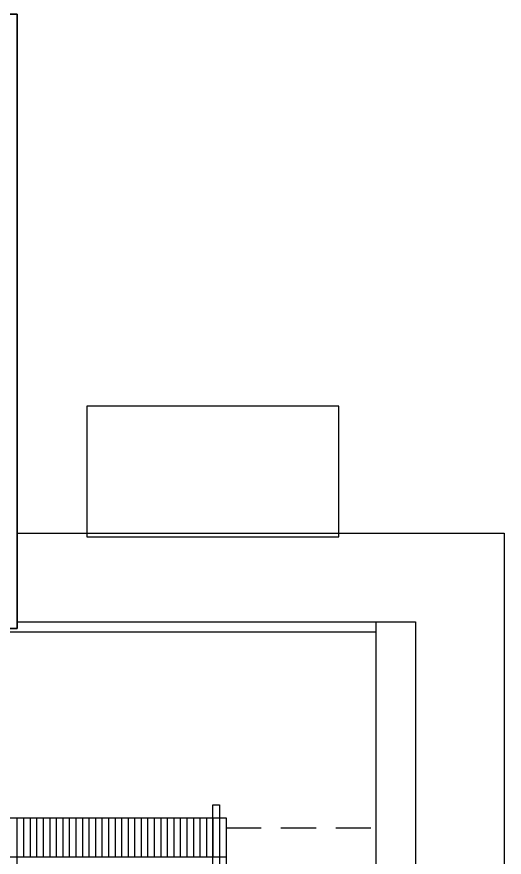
# Model space of a CAD drawing. Header units: millimetres. Extents: x 49504 to 178157, y 34455 to 150915.
# Drawn here: x 99002 to 102734, y 121805 to 128235 of the extents above; entities that cross this region are included whole.
import ezdxf

# ---------------------------------------------------------------- set-up
doc = ezdxf.new("R2010")
doc.units = ezdxf.units.MM
doc.header["$LTSCALE"] = 300
doc.linetypes.add('HID', pattern=[2.8, 1.8, -1])
for name, color, linetype in [('A-CORE-STR', 9, 'Continuous'), ('A-CORE-난간', 8, 'Continuous'), ('A-ELE', 7, 'Continuous'), ('A-ELE-8', 8, 'Continuous'), ('A-FIN(EX)', 6, 'Continuous'), ('A-지붕바닥', 251, 'Continuous'), ('복합판넬', 6, 'Continuous'), ('트랜치', 8, 'Continuous')]:
    doc.layers.add(name, color=color, linetype=linetype)

# ---------------------------------------------------------------- blocks, each defined once
blk = doc.blocks.new('*U21')
at = {"layer": '트랜치'}
for p, q in [((50, 300), (50, 0)), ((100, 300), (100, 0)), ((150, 300), (150, 0)), ((200, 300), (200, 0)), ((250, 300), (250, 0)), ((300, 300), (300, 0)), ((350, 300), (350, 0)), ((400, 300), (400, 0)), ((450, 300), (450, 0)), ((500, 300), (500, 0)), ((550, 300), (550, 0)), ((600, 300), (600, 0)), ((650, 300), (650, 0)), ((700, 300), (700, 0)), ((750, 300), (750, 0)), ((800, 300), (800, 0)), ((850, 300), (850, 0)), ((900, 300), (900, 0)), ((950, 300), (950, 0)), ((1000, 300), (1000, 0)), ((1050, 300), (1050, 0)), ((1100, 300), (1100, 0)), ((1150, 300), (1150, 0)), ((1200, 300), (1200, 0)), ((1250, 300), (1250, 0)), ((1300, 300), (1300, 0)), ((1350, 300), (1350, 0)), ((1400, 300), (1400, 0)), ((1450, 300), (1450, 0)), ((1500, 300), (1500, 0)), ((1550, 300), (1550, 0)), ((1600, 300), (1600, 0))]:
    blk.add_line(p, q, dxfattribs=at)
at = {"layer": '트랜치', "color": 0}
blk.add_lwpolyline([(0, 300), (1600, 300), (1600, 0), (0, 0)], close=True, dxfattribs=at)

msp = doc.modelspace()

# ---------------------------------------------------------------- linework, layer by layer
at = {"layer": 'A-CORE-STR', "elevation": 0}
msp.add_lwpolyline([(100603.6, 121805), (99003.6, 121805)], dxfattribs=at)
at = {"layer": 'A-CORE-난간', "elevation": 0}
msp.add_lwpolyline([(99003.6, 117305), (100503.6, 117305), (100503.6, 122205), (100553.6, 122205), (100553.6, 117255), (99003.6, 117255)], dxfattribs=at)
at = {"layer": 'A-ELE'}
for p, q in [((99003.6, 124285), (102733.6, 124285)), ((102733.6, 124285), (102733.6, 116525))]:
    msp.add_line(p, q, dxfattribs=at)
at = {"layer": 'A-ELE', "elevation": 0}
msp.add_lwpolyline([(99003.6, 123605), (102053.6, 123605), (102053.6, 117205), (99003.6, 117205)], dxfattribs=at)
at = {"layer": 'A-ELE-8', "ltscale": 2, "elevation": 0}
msp.add_lwpolyline([(101468.6, 124255), (101468.6, 125255), (99538.6, 125255), (99538.6, 124255)], close=True, dxfattribs=at)
at = {"layer": 'A-FIN(EX)', "elevation": 0}
msp.add_lwpolyline([(99003.6, 123555), (94603.6, 123555), (94603.6, 128255), (99003.6, 128255)], close=True, dxfattribs=at)
at = {"layer": 'A-지붕바닥'}
msp.add_line((92853.6, 123530), (101753.6, 123530), dxfattribs=at)
at = {"layer": 'A-지붕바닥', "linetype": 'HID', "ltscale": 0.5}
msp.add_line((100603.6, 122030), (101753.6, 122030), dxfattribs=at)
at = {"layer": '복합판넬', "elevation": 0}
msp.add_lwpolyline([(99003.6, 123555), (99003.6, 128255), (94603.6, 128255), (94603.6, 123555)], close=True, dxfattribs=at)
msp.add_lwpolyline([(98768.6, 120920), (99003.6, 120920), (99003.6, 121805), (92703.6, 121805), (92703.6, 116455), (99003.6, 116455), (99003.6, 117290), (98768.6, 117290)], dxfattribs=at)
at = {"layer": '트랜치', "elevation": 0}
msp.add_lwpolyline([(98053.6, 128255), (98053.6, 136955), (92853.6, 136955), (92853.6, 122105), (100603.6, 122105), (100603.6, 117505), (101753.6, 117505), (101753.6, 123605)], dxfattribs=at)

# ---------------------------------------------------------------- block references
at = {"layer": '트랜치', "color": 0}
msp.add_blockref('*U21', (99003.6, 121805), dxfattribs=at)

doc.saveas('drawing.dxf')
